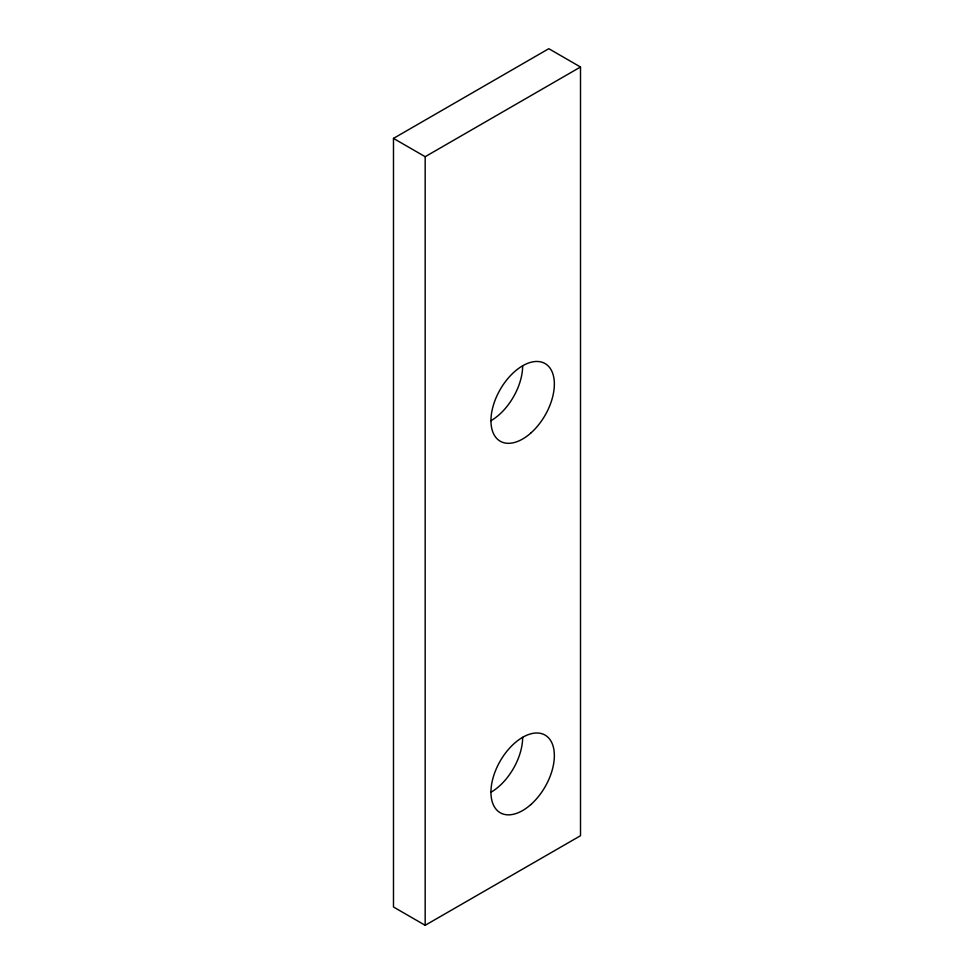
<?xml version="1.0" encoding="UTF-8"?>
<svg xmlns="http://www.w3.org/2000/svg" width="974" height="974" viewBox="0 0 974 974"><rect width="100%" height="100%" fill="white"/><g stroke="black" fill="none" stroke-linecap="round" stroke-linejoin="round"><path stroke-width="1.46" d="M393.484 138.393L548.8 48.7L580.504 67.011L580.516 835.716L425.175 925.3L393.484 906.989L393.484 138.393L425.175 156.704L425.175 925.3M425.175 156.704L580.504 67.011M522.661 737.33A44.828 25.884 -60 0 1 490.969 792.239M522.661 365.786A44.828 25.884 -60 0 1 490.969 420.695M530.854 433.016A44.828 25.884 -60 0 0 545.075 363.57A44.828 25.884 -60 0 0 492.028 410.602A44.828 25.884 -60 0 0 530.854 433.016M530.854 804.548A44.828 25.884 -60 0 0 545.075 735.102A44.828 25.884 -60 0 0 492.028 782.134A44.828 25.884 -60 0 0 530.854 804.548"/></g></svg>
